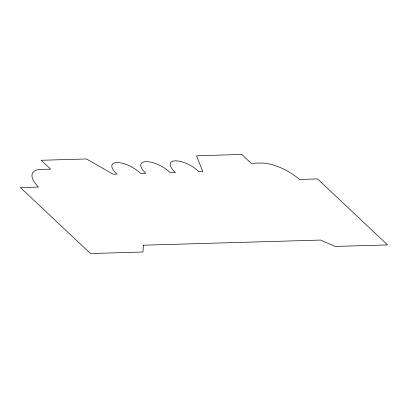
<?xml version="1.0" encoding="UTF-8"?>
<svg xmlns="http://www.w3.org/2000/svg" width="408" height="408" viewBox="0 0 408 408"><rect width="100%" height="100%" fill="white"/><g stroke="black" fill="none" stroke-linecap="round" stroke-linejoin="round"><path stroke-width="0.61" d="M143.402 245.208L142.953 252.016L90.464 253.541L20.4 187.558L38.454 187.032A31.064 12.286 27.8 0 1 40.305 169.447L50.643 169.147L41.228 160.278L86.44 158.967L113.169 174.196L117.076 174.083A17.84 7.058 27.8 0 1 116.877 162.532A17.84 7.058 27.8 0 1 140.495 173.405L145.86 173.247A18.187 7.191 27.8 0 1 146.069 161.68A18.187 7.191 27.8 0 1 170.09 172.543L175.46 172.39A17.84 7.058 27.8 0 1 175.261 160.834A17.84 7.058 27.8 0 1 198.88 171.707L202.781 171.595L196.539 155.774L241.755 154.459L251.165 163.322L261.222 163.032A31.064 12.286 27.8 0 1 299.482 179.459L317.536 178.934L387.6 244.917L335.111 246.442L320.663 240.067L143.402 245.208"/></g></svg>
